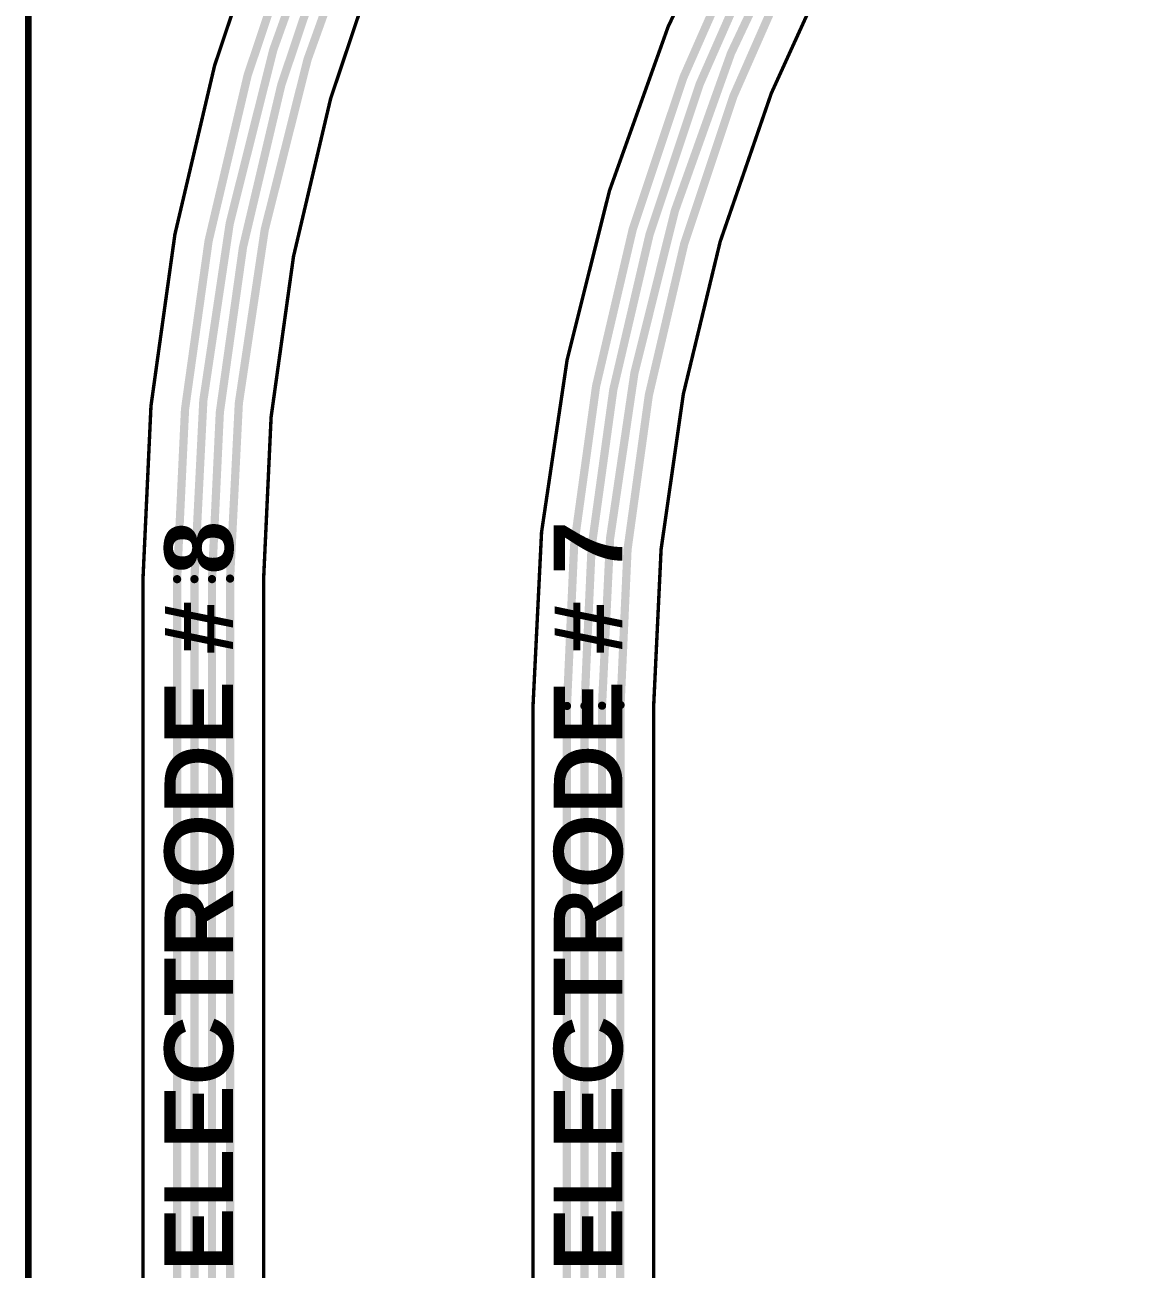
# Model space of a CAD drawing. Header units: inches. Extents: x -3.9 to 9.5, y -7 to 2.6.
# Drawn here: x -3.723 to -2.094, y -4.015 to -2.201 of the extents above; entities that cross this region are included whole.
import ezdxf

# ---------------------------------------------------------------- set-up
doc = ezdxf.new("R2010")
doc.units = ezdxf.units.IN
doc.header["$MEASUREMENT"] = 0
for name, color, linetype in [('Board Outline', 216, 'Continuous'), ('Bottom Layer', 5, 'Continuous'), ('Dimension', 6, 'Continuous'), ('Top Overlay', 2, 'Continuous')]:
    doc.layers.add(name, color=color, linetype=linetype)
doc.styles.add('Arial_Bold', font='', dxfattribs={"height": 0.2})
doc.styles.get('Arial_Bold').set_extended_font_data('Arial', bold=True)

msp = doc.modelspace()

# ---------------------------------------------------------------- linework, layer by layer
at = {"layer": 'Board Outline', "const_width": 0.005}
for points in [[(-3.551126, -3.0092175, -0.4142195751567328), (-0.8140922, -0.2722399)], [(-3.3751418, -3.0092175, -0.4142199883427267), (-0.8140922, -0.4482241)], [(-2.9821496, -3.1944692, -0.4142090794588383), (-0.3928977, -0.6051777)], [(-2.8061654, -3.1944692, -0.3988783474049679), (-0.5198361, -0.7845047)]]:
    msp.add_lwpolyline(points, format="xyb", dxfattribs=at)
for points in [[(-3.5511279, -4.0970114), (-3.551126, -3.0092175)], [(-3.3751418, -4.0970119), (-3.3751418, -3.0092175)], [(-2.9821496, -4.0970114), (-2.9821496, -3.1944692)], [(-2.8061654, -4.0970119), (-2.8061654, -3.1944692)]]:
    msp.add_lwpolyline(points, dxfattribs=at)
at = {"layer": 'Board Outline', "const_width": 0.0025}
for points in [[(-3.552376, -3.0092175, 1), (-3.549876, -3.0092175, 1)], [(-3.552376, -3.0092175, 1), (-3.549876, -3.0092175, 1)], [(-3.3763918, -3.0092175, 1), (-3.3738918, -3.0092175, 1)], [(-3.3763918, -3.0092175, 1), (-3.3738918, -3.0092175, 1)], [(-2.9833996, -3.1944692, 1), (-2.9808996, -3.1944692, 1)], [(-2.9833996, -3.1944692, 1), (-2.9808996, -3.1944692, 1)], [(-2.8074154, -3.1944692, 1), (-2.8049154, -3.1944692, 1)], [(-2.8074154, -3.1944692, 1), (-2.8049154, -3.1944692, 1)]]:
    msp.add_lwpolyline(points, format="xyb", close=True, dxfattribs=at)
at = {"layer": 'Bottom Layer', "const_width": 0.012}
for points in [[(-3.5013654, -3.0092175, -0.4142135623730951), (-0.8142452, -0.3251133)], [(-3.4760404, -3.0091133, -0.4142135513537978), (-0.8142452, -0.3511134)], [(-3.4504499, -3.0091133, -0.4142135734834939), (-0.8142452, -0.3771133)], [(-3.4240733, -3.0083286, -0.4142135286851717), (-0.8142454, -0.4031134)], [(-2.9326547, -3.1941133, -0.4142135739342706), (-0.3992452, -0.6531133)], [(-2.9070641, -3.1941133, -0.4142135623897687), (-0.3992452, -0.6791134)], [(-2.8814735, -3.1936967, -0.4142135505909564), (-0.3982452, -0.7051133)], [(-2.8544696, -3.1926964, -0.4142135861855677), (-0.3992452, -0.7311134)]]:
    msp.add_lwpolyline(points, format="xyb", dxfattribs=at)
for points in [[(-3.5013654, -4.032986), (-3.5013654, -3.0092175)], [(-3.4760404, -4.0508433), (-3.4760404, -3.0091133)], [(-3.4504498, -4.0327205), (-3.4504498, -3.0091133)], [(-3.4240732, -4.0512931), (-3.4240732, -3.0083286)], [(-2.9326546, -4.0329995), (-2.9326546, -3.1941133)], [(-2.9070641, -4.0512926), (-2.9070641, -3.1941133)], [(-2.8814735, -4.0329995), (-2.8814735, -3.1936967)], [(-2.8550968, -4.0512926), (-2.8544696, -3.1926963)]]:
    msp.add_lwpolyline(points, dxfattribs=at)
at = {"layer": 'Bottom Layer', "const_width": 0.006}
for points in [[(-3.5043654, -3.0092175, 1), (-3.4983654, -3.0092175, 1)], [(-3.5043654, -3.0092175, 1), (-3.4983654, -3.0092175, 1)], [(-3.4790404, -3.0091133, 1), (-3.4730404, -3.0091133, 1)], [(-3.4790404, -3.0091133, 1), (-3.4730404, -3.0091133, 1)], [(-3.4534499, -3.0091133, 1), (-3.4474499, -3.0091133, 1)], [(-3.4534498, -3.0091133, 1), (-3.4474498, -3.0091133, 1)], [(-3.4270733, -3.0083286, 1), (-3.4210733, -3.0083286, 1)], [(-3.4270732, -3.0083286, 1), (-3.4210732, -3.0083286, 1)], [(-2.9356547, -3.1941133, 1), (-2.9296547, -3.1941133, 1)], [(-2.9356546, -3.1941133, 1), (-2.9296546, -3.1941133, 1)], [(-2.9100641, -3.1941133, 1), (-2.9040641, -3.1941133, 1)], [(-2.9100641, -3.1941133, 1), (-2.9040641, -3.1941133, 1)], [(-2.8844735, -3.1936967, 1), (-2.8784735, -3.1936967, 1)], [(-2.8844735, -3.1936967, 1), (-2.8784735, -3.1936967, 1)], [(-2.8574696, -3.1926963, 1), (-2.8514696, -3.1926963, 1)], [(-2.8574696, -3.1926964, 1), (-2.8514696, -3.1926964, 1)]]:
    msp.add_lwpolyline(points, format="xyb", close=True, dxfattribs=at)
at = {"layer": 'Dimension', "const_width": 0.01}
msp.add_lwpolyline([(-3.718392, -5.2734975), (-3.718392, 1.62)], dxfattribs=at)

# ---------------------------------------------------------------- texts
at = {"layer": 'Top Overlay', "style": 'Arial_Bold'}
for s, p in [('ELECTRODE # 8', (-3.4197905, -4.0189764)), ('ELECTRODE # 7', (-2.8517905, -4.0189764))]:
    msp.add_text(s, height=0.1, rotation=90, dxfattribs=at).set_placement(p)

doc.saveas('drawing.dxf')
